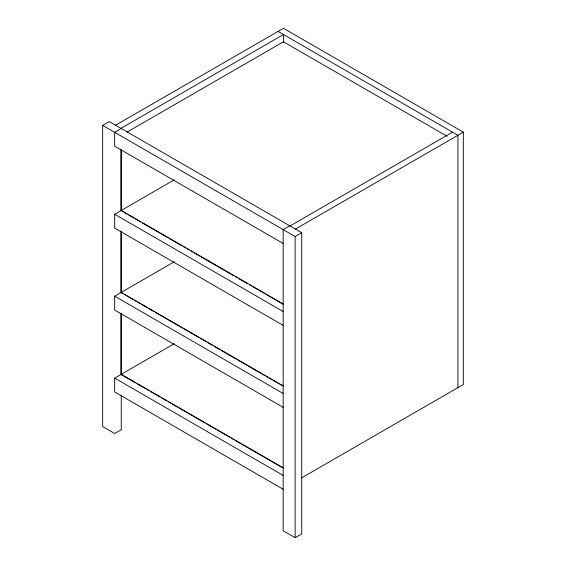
<?xml version="1.0" encoding="UTF-8"?>
<svg xmlns="http://www.w3.org/2000/svg" width="566" height="566" viewBox="0 0 566 566"><rect width="100%" height="100%" fill="white"/><g stroke="black" fill="none" stroke-linecap="round" stroke-linejoin="round"><path stroke-width="0.85" d="M121.258 395.245L121.258 429.693L114.665 433.499L102.672 426.58L102.672 125.404L109.266 121.591L301.735 232.718L301.735 533.894L295.141 537.7L283.149 530.774L283.149 229.598L289.742 225.792M115.563 125.228L283.453 28.3L463.328 132.154L463.328 384.519L301.544 477.923M120.961 128.348L283.453 34.533L283.453 42.471M121.258 128.517L114.665 132.324L114.665 146.169L283.149 243.451M127.06 132.09L283.453 41.799L447.182 136.328M283.149 325.379L114.665 228.105L114.665 214.252L174.356 179.79M283.149 407.308L114.665 310.034L114.665 296.181L174.356 261.718M290.047 225.968L452.538 132.154M295.445 229.081L463.328 132.154M102.672 125.404L295.141 236.524L301.735 232.718M283.149 489.236L114.665 391.962L114.665 378.116L174.356 343.647M278.055 31.413L457.929 135.267L457.929 387.632M121.258 210.446L283.616 304.183M121.725 211.061L123.246 211.946M124.775 212.823L127.067 214.146M128.595 215.03L133.944 218.115M135.472 219L140.814 222.084M142.342 222.969L168.307 237.961M169.835 238.838L182.061 245.892M183.582 246.776L185.874 248.099M187.403 248.983L188.931 249.861M190.459 250.745L192.751 252.068M194.28 252.952L199.621 256.037M201.149 256.922L233.991 275.883M235.52 276.76L237.048 277.644M238.576 278.522L247.738 283.814M249.266 284.698L251.559 286.021M253.087 286.905L258.436 289.99M259.957 290.874L265.305 293.959M266.834 294.836L282.873 304.098M114.665 214.252L283.149 311.526M121.258 292.374L283.616 386.111M120.961 292.551L122.489 293.429M124.011 294.313L125.539 295.197M127.067 296.075L133.18 299.605M134.708 300.482L136.236 301.367M137.764 302.251L140.05 303.574M141.578 304.451L146.927 307.543M148.455 308.42L153.796 311.512M155.325 312.39L181.297 327.381M182.825 328.266L188.167 331.351M189.695 332.235L198.857 337.527M200.385 338.404L201.913 339.289M203.442 340.173L205.734 341.496M207.262 342.373L212.611 345.465M214.132 346.342L219.481 349.427M221.009 350.312L236.284 359.134M237.812 360.011L246.974 365.303M248.502 366.188L260.721 373.242M262.249 374.126L264.541 375.449M266.07 376.326L267.598 377.211M269.126 378.088L271.418 379.411M272.946 380.295L278.288 383.38M279.816 384.264L282.109 385.588M114.665 296.181L283.149 393.462M121.258 374.303L283.616 468.04M120.961 374.48L135.493 382.871M137.029 383.755L146.205 389.054M147.74 389.939L149.268 390.823M150.797 391.707L159.98 397.007M161.508 397.891L166.864 400.983M168.392 401.867L170.691 403.19M172.22 404.074L177.575 407.166M179.104 408.051L205.118 423.071M206.647 423.948L215.83 429.254M217.358 430.139L229.605 437.2M231.133 438.084L233.425 439.414M234.961 440.298L240.317 443.39M241.845 444.268L247.2 447.359M248.729 448.244L281.627 467.24M114.665 378.116L283.149 475.39M295.141 236.524L295.141 537.7M121.258 149.714L121.258 210.658M121.258 230.97L121.258 292.799M121.258 313.111L121.258 374.933M120.961 149.523L120.961 210.41M120.961 231.586L120.961 292.466M120.961 313.649L120.961 374.529"/></g></svg>
